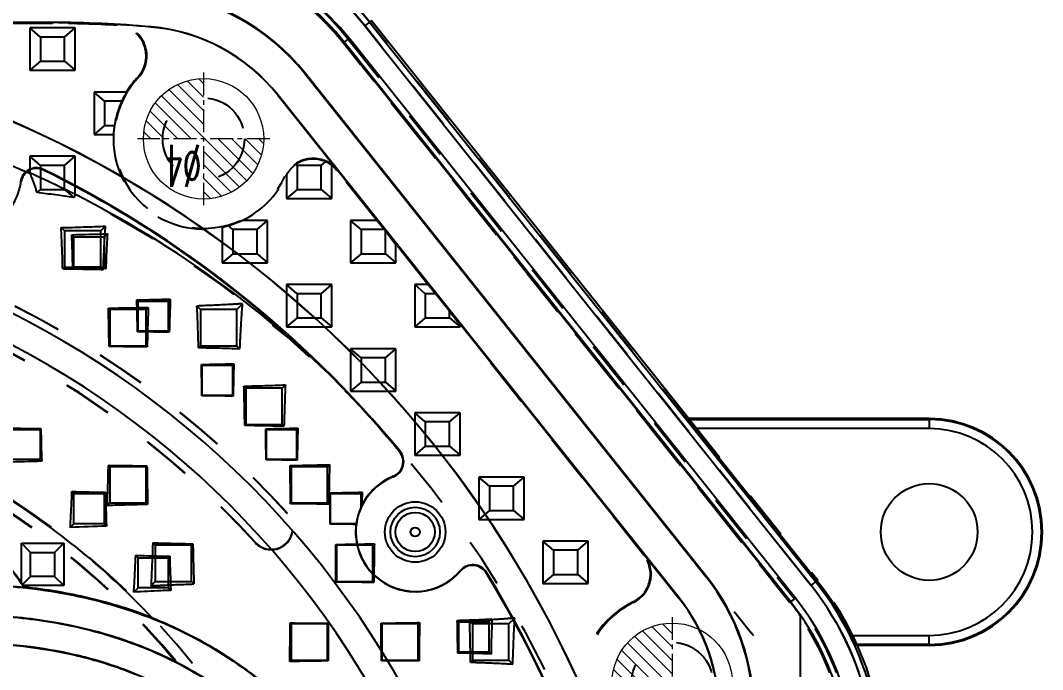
# Model space of a CAD drawing. Header units: millimetres. Extents: x -1495 to -116, y -3881 to 1305.
# Drawn here: x -716.26 to -682.29, y -331.28 to -309.71 of the extents above; entities that cross this region are included whole.
import ezdxf

# ---------------------------------------------------------------- set-up
doc = ezdxf.new("R2010")
doc.units = ezdxf.units.MM
doc.header["$LTSCALE"] = 16.335
doc.linetypes.add('CENTER', pattern=[0.6, 0.375, -0.075, 0.075, -0.075])
doc.linetypes.add('HIDDEN', pattern=[0.2, 0.1, -0.1])
doc.layers.get('0').update_dxf_attribs({"linetype": 'CONTINUOUS'})
doc.layers.add('DEFAULT_2', color=8, linetype='HIDDEN')
doc.layers.add('epin', color=13, linetype='CONTINUOUS', lineweight=9)
doc.styles.add('TXT05', font='txt.shx', dxfattribs={"width": 0.5, "bigfont": 'gbcbig.shx'})

# ---------------------------------------------------------------- blocks, each defined once
blk = doc.blocks.new('epin_ejp_4')
at = {"layer": 'epin'}
h = blk.add_hatch(dxfattribs=at)
h.set_pattern_fill('_ANSI31', color=123, scale=0.1, angle=90, style=0)
h.set_pattern_definition([(135, (760.4252, 313.6428), (-0.2245064, -0.2245064), [])])
h.paths.add_polyline_path([(0, 2, 0.414214), (-2, 0), (0, 0)])
h.paths.add_polyline_path([(2, 0), (0, 0), (0, -2, 0.414214)])
at = {"layer": 'epin', "color": 1, "linetype": 'CENTER', "ltscale": 0.124395}
for p, q in [((0, -2.2), (0, 2.2)), ((-2.2, 0), (2.2, 0))]:
    blk.add_line(p, q, dxfattribs=at)
at = {"layer": 'epin'}
blk.add_circle((0, 0), 2, dxfattribs=at)
at = {"layer": 'epin', "color": 6, "style": 'TXT05', "width": 0.5}
blk.add_text('%%c4', height=1.4, dxfattribs=at).set_placement((0.08, 0.2))
blk = doc.blocks.new('5')
at = {"layer": 'epin', "rotation": 180}
for p in [(-922.75, 2390.293), (-907.172, 2372.203)]:
    blk.add_blockref('epin_ejp_4', p, dxfattribs=at)

msp = doc.modelspace()

# ---------------------------------------------------------------- linework, layer by layer
at = {"color": 7, "linetype": 'Continuous'}
for p, q in [((-715.2, -309.777), (-754.082, -309.777)), ((-715.2, -309.782), (-740.868, -309.782)), ((-715.2, -309.782), (-715.2, -309.777)), ((-704.595, -309.709), (-704.819, -309.888)), ((-704.662, -309.762), (-689.823, -328.364)), ((-704.595, -309.709), (-694.041, -322.939)), ((-711.912, -309.928), (-711.912, -309.923)), ((-704.819, -309.888), (-689.98, -328.489)), ((-705.509, -310.438), (-690.67, -329.039)), ((-705.34, -310.303), (-705.497, -310.429)), ((-690.659, -329.03), (-705.497, -310.429)), ((-690.502, -328.905), (-705.34, -310.303)), ((-706.808, -311.475), (-693.477, -328.186)), ((-693.464, -328.175), (-706.795, -311.464)), ((-707.701, -312.186), (-707.705, -312.19)), ((-707.705, -312.19), (-694.373, -328.902)), ((-694.369, -328.898), (-707.701, -312.186)), ((-715.49, -314.662), (-715.499, -314.681)), ((-716.262, -315.07), (-716.244, -315.072)), ((-714.483, -316.902), (-714.556, -316.829)), ((-714.483, -316.902), (-713.478, -316.902)), ((-714.483, -317.907), (-714.483, -316.902)), ((-713.478, -316.902), (-713.373, -316.796)), ((-713.478, -316.902), (-713.478, -317.907)), ((-714.483, -317.907), (-714.519, -317.942)), ((-713.478, -317.907), (-714.483, -317.907)), ((-713.478, -317.907), (-713.425, -317.96)), ((-712.351, -319.034), (-712.393, -318.992)), ((-711.346, -319.034), (-711.281, -318.968)), ((-712.351, -319.034), (-711.346, -319.034)), ((-712.351, -320.039), (-712.351, -319.034)), ((-711.346, -319.034), (-711.346, -320.039)), ((-712.351, -320.039), (-712.369, -320.056)), ((-711.346, -320.039), (-712.351, -320.039)), ((-711.346, -320.039), (-711.314, -320.071)), ((-710.22, -321.166), (-710.246, -321.139)), ((-710.22, -321.166), (-709.215, -321.166)), ((-710.22, -322.171), (-710.22, -321.166)), ((-709.215, -321.166), (-709.167, -321.118)), ((-709.215, -321.166), (-709.215, -322.171)), ((-710.22, -322.171), (-710.229, -322.18)), ((-709.215, -322.171), (-710.22, -322.171)), ((-709.215, -322.171), (-709.192, -322.193)), ((-694.056, -322.971), (-694.041, -322.939)), ((-694.056, -322.971), (-686.055, -322.971)), ((-686.055, -322.939), (-694.041, -322.939)), ((-686.055, -322.939), (-686.055, -323.273)), ((-716.615, -323.297), (-715.61, -323.297)), ((-715.61, -323.297), (-715.584, -323.271)), ((-715.61, -323.297), (-715.61, -324.302)), ((-708.088, -323.297), (-708.108, -323.277)), ((-708.088, -324.302), (-708.088, -323.297)), ((-708.088, -323.297), (-707.083, -323.297)), ((-707.083, -323.297), (-707.041, -323.256)), ((-707.083, -323.297), (-707.083, -324.302)), ((-689.784, -328.332), (-693.819, -323.273)), ((-686.055, -323.273), (-693.819, -323.273)), ((-703.66, -324.04), (-703.645, -324.027)), ((-715.61, -324.302), (-716.615, -324.302)), ((-715.61, -324.302), (-715.555, -324.358)), ((-708.088, -324.302), (-708.094, -324.309)), ((-707.083, -324.302), (-708.088, -324.302)), ((-707.083, -324.302), (-707.062, -324.323)), ((-703.869, -324.857), (-703.863, -324.872)), ((-714.483, -325.429), (-714.549, -325.363)), ((-714.483, -325.429), (-713.478, -325.429)), ((-714.483, -326.434), (-714.483, -325.429)), ((-713.478, -325.429), (-713.438, -325.389)), ((-713.478, -325.429), (-713.478, -326.434)), ((-705.956, -325.429), (-705.977, -325.408)), ((-705.956, -326.434), (-705.956, -325.429)), ((-705.956, -325.429), (-704.951, -325.429)), ((-704.951, -325.429), (-704.905, -325.383)), ((-704.951, -325.429), (-704.951, -325.906)), ((-714.483, -326.434), (-714.606, -326.557)), ((-713.478, -326.434), (-714.483, -326.434)), ((-713.478, -326.434), (-713.403, -326.51)), ((-705.956, -326.434), (-705.964, -326.443)), ((-705.101, -326.434), (-705.956, -326.434)), ((-715.929, -327.385), (-716.23, -327.083)), ((-716.23, -327.083), (-714.823, -327.083)), ((-716.23, -328.39), (-716.23, -327.083)), ((-715.125, -327.385), (-714.823, -327.083)), ((-714.823, -327.083), (-714.823, -328.49)), ((-715.929, -327.385), (-715.125, -327.385)), ((-715.929, -328.189), (-715.929, -327.385)), ((-715.125, -327.385), (-715.125, -328.189)), ((-712.351, -327.561), (-712.431, -327.481)), ((-711.346, -327.561), (-711.299, -327.514)), ((-712.351, -328.566), (-712.351, -327.561)), ((-712.351, -327.561), (-711.346, -327.561)), ((-711.346, -327.561), (-711.346, -328.566)), ((-715.929, -328.189), (-716.189, -328.449)), ((-715.125, -328.189), (-715.929, -328.189)), ((-715.125, -328.189), (-714.823, -328.49)), ((-701.638, -327.987), (-701.626, -327.997)), ((-700.768, -328.054), (-700.785, -328.065)), ((-714.823, -328.49), (-716.16, -328.49)), ((-716.125, -328.541), (-716.135, -328.558)), ((-689.98, -328.489), (-689.784, -328.332)), ((-712.351, -328.566), (-712.492, -328.707)), ((-711.346, -328.566), (-712.351, -328.566)), ((-711.346, -328.566), (-711.266, -328.647)), ((-694.373, -328.901), (-694.369, -328.898)), ((-690.659, -329.03), (-690.502, -328.905)), ((-690.34, -329.505), (-690.34, -336.758)), ((-690.329, -336.758), (-690.329, -329.478)), ((-701.692, -329.693), (-701.741, -329.644)), ((-701.692, -330.698), (-701.692, -329.693)), ((-701.692, -329.693), (-700.687, -329.693)), ((-700.687, -329.693), (-700.59, -329.596)), ((-700.687, -329.693), (-700.687, -330.698)), ((-688.633, -330.143), (-686.055, -330.143)), ((-686.055, -330.477), (-686.055, -330.143)), ((-686.055, -330.444), (-688.487, -330.444)), ((-686.055, -330.477), (-688.438, -330.477)), ((-701.692, -330.698), (-701.724, -330.73)), ((-700.687, -330.698), (-701.692, -330.698)), ((-700.687, -330.698), (-700.62, -330.765))]:
    msp.add_line(p, q, dxfattribs=at)
for centre, radius in [((-686.055, -326.708), 1.608), ((-703.14, -326.708), 1.005), ((-703.14, -326.708), 0.821), ((-703.14, -326.708), 0.653), ((-703.14, -326.708), 0.151)]:
    msp.add_circle(centre, radius, dxfattribs=at)
for centre, radius, start, end in [((-712.451, -315.976), 9.964, 38.5802, 84.9053), ((-712.451, -315.976), 9.763, 38.5802, 84.9053), ((-712.451, -315.976), 8.881, 38.5802, 84.9053), ((-712.451, -315.976), 8.895, 38.5802, 84.9053), ((-712.451, -315.976), 9.096, 38.5802, 84.9053), ((-712.451, -315.976), 7.218, 38.5802, 84.9053), ((-712.451, -315.976), 7.236, 38.5802, 84.9053), ((-715.2, -346.808), 37.031, 84.9053, 90), ((-715.2, -346.808), 37.026, 84.9053, 90), ((-731.28, -346.808), 36.825, 20.0396, 90), ((-731.28, -346.808), 36.82, 20.0396, 90), ((-712.451, -315.976), 6.077, 38.5802, 84.9053), ((-712.451, -315.976), 6.072, 38.5802, 84.9053), ((-715.728, -315.146), 0.539, 63.8399, 171.8796), ((-715.728, -315.146), 0.518, 63.8399, 171.5206), ((-730.275, -346.808), 35.091, 46.2335, 66.0697), ((-731.28, -346.808), 35.794, 45.0717, 63.8399), ((-731.28, -346.808), 35.815, 39.4997, 63.8399), ((-730.275, -346.808), 30.618, 2.7035, 90), ((-717.448, -190.604), 126.258, 271.31243, 271.84944), ((-793.014, -320.008), 78.522, 1.50796, 2.32059), ((-730.275, -346.808), 29.678, 2.7435, 90), ((-717.796, -548.57), 230.652, 88.91417, 89.18596), ((-715.246, -164.754), 154.265, 271.05978, 271.47293), ((-821.939, -321.985), 109.587, 1.00865, 1.56489), ((-632.046, -321.937), 79.29, 177.85375, 178.65119), ((-714.978, -543.215), 223.174, 89.05937, 89.33013), ((-712.748, -168.313), 152.847, 270.93807, 271.34251), ((-848.063, -323.918), 137.845, 0.72254, 1.15495), ((-603.912, -324.125), 105.298, 178.36329, 178.94837), ((-731.285, -346.82), 35.806, 39.5099, 45.0799), ((-712.247, -519.973), 197.803, 89.11512, 89.41536), ((-686.055, -326.708), 3.769, 270, 90), ((-686.055, -326.708), 3.736, 270, 90), ((-710.578, 45.959), 369.264, 269.05665, 269.22318), ((-611.852, -321.012), 103.757, 181.24773, 181.84788), ((-710.315, -186.468), 136.827, 270.92404, 271.37102), ((-874.509, -326.029), 166.423, 0.59215, 0.94747), ((-579.532, -326.373), 127.547, 178.59971, 179.07911), ((-686.055, -326.708), 3.435, 270, 90), ((-725.035, -334.661), 10.791, 34.4406, 90), ((-704.063, -324.372), 0.522, 291.8124, 39.5496), ((-704.061, -324.37), 0.539, 291.4902, 39.4997), ((-711.399, -508.963), 184.652, 91.28971, 91.64514), ((-709.798, -492.393), 168.092, 89.0674, 89.41911), ((-703.14, -326.708), 1.973, 111.4902, 319.5851), ((-703.13, -326.708), 1.993, 111.7779, 153.5802), ((-709.409, -123.322), 202.106, 268.54248, 268.85777), ((-607.241, -322.684), 106.231, 181.45862, 182.06359), ((-708.051, -210.839), 114.587, 271.03678, 271.57327), ((-902.363, -328.433), 196.409, 0.58051, 0.88246), ((-571.355, -328.535), 133.586, 178.64813, 178.83584), ((-730.275, -346.808), 25.209, 43.1975, 57.1479), ((-702.931, -326.719), 2.177, 155.6218, 158.0601), ((-703.14, -326.708), 1.98, 156.1147, 172.0625), ((-707.672, -467.775), 141.343, 88.95999, 89.30782), ((-703.133, -326.705), 1.989, 172.7868, 180.0669), ((-725.035, -334.661), 10.81, 35.4615, 47.3266), ((-710.618, -413.157), 86.692, 91.84109, 92.63652), ((-708.126, -197.773), 129.78, 268.0989, 268.59887), ((-583.165, -324.309), 128.174, 181.43309, 181.93965), ((-701.227, -328.337), 0.539, 31.5757, 139.5851), ((-701.23, -328.338), 0.522, 31.5441, 139.2689), ((-731.272, -346.808), 35.788, 22.6094, 31.5822), ((-731.28, -346.808), 35.815, 22.6047, 31.5757), ((-699.12, -332.688), 7.218, 360, 38.5802), ((-699.12, -332.688), 7.236, 0, 38.5802), ((-718.194, -348.139), 19.689, 83.9994, 90.063), ((-725.035, -334.661), 10.81, 34.4854, 34.8116), ((-697.613, -334.577), 9.763, 9.6739, 38.5802), ((-697.613, -334.577), 9.964, 9.6739, 38.5802), ((-697.613, -334.577), 10.015, 26.2824, 38.5802), ((-699.12, -332.688), 6.072, 0, 38.5714), ((-699.12, -332.688), 6.077, 0.0088, 38.5802), ((-697.613, -334.577), 8.881, 35.0218, 38.5802), ((-697.613, -334.577), 8.891, 10.326, 38.5802), ((-697.613, -334.577), 9.096, 10.326, 38.5802), ((-937.571, -333.989), 235.87, 0.79166, 1.05556), ((-577.792, -333.427), 122.857, 178.21293, 178.75821), ((-701.439, -350.528), 23.898, 57.0409, 57.1836), ((-697.613, -334.577), 10.05, 0, 24.082), ((-703.651, -409.834), 79.127, 87.80517, 88.60448)]:
    msp.add_arc(centre, radius, start, end, dxfattribs=at)
for centre, major_axis, ratio, start_param, end_param in [((-693.816, -323.273), (0.241, -0.301), 0.006822, -3.138308, -1.576239), ((-725.227, -334.661), (-10.967, 0), 0.999848, -2.539299, -2.532727), ((-725.035, -334.852), (0, -10.921), 0.999848, -4.090552, -4.085923)]:
    msp.add_ellipse(centre, major_axis=major_axis, ratio=ratio, start_param=start_param, end_param=end_param, dxfattribs=at)
for points, knots in [([(-719.919, -315.804), (-719.805, -315.995), (-719.507, -316.345), (-718.909, -316.69), (-718.229, -316.812), (-717.567, -316.702), (-717.009, -316.405), (-716.603, -315.993), (-716.351, -315.538), (-716.266, -315.223), (-716.244, -315.072)], [0, 0, 0, 0, 0.137098, 0.277314, 0.417378, 0.554103, 0.683165, 0.800813, 0.906071, 1, 1, 1, 1]), ([(-713.373, -316.796), (-713.378, -316.886), (-713.399, -317.274), (-713.415, -317.662), (-713.425, -317.96)], [0, 0, 0, 0, 0.231677, 1, 1, 1, 1]), ([(-714.606, -326.557), (-714.6, -326.465), (-714.578, -326.067), (-714.561, -325.669), (-714.549, -325.363)], [0, 0, 0, 0, 0.231003, 1, 1, 1, 1]), ([(-705.106, -326.456), (-705.106, -326.454), (-705.103, -326.45), (-705.105, -326.442), (-705.102, -326.437), (-705.101, -326.434)], [0, 0, 0, 0, 0.257268, 0.620182, 1, 1, 1, 1]), ([(-705.122, -326.708), (-705.122, -326.923), (-705.05, -327.359), (-704.736, -327.941), (-704.251, -328.391), (-703.658, -328.656), (-703.037, -328.719), (-702.464, -328.601), (-701.986, -328.352), (-701.732, -328.12), (-701.626, -327.997)], [0, 0, 0, 0, 0.134064, 0.269782, 0.405357, 0.53899, 0.66771, 0.788135, 0.898688, 1, 1, 1, 1]), ([(-712.492, -328.707), (-712.486, -328.613), (-712.462, -328.205), (-712.444, -327.796), (-712.431, -327.481)], [0, 0, 0, 0, 0.229614, 1, 1, 1, 1]), ([(-718.215, -328.453), (-717.222, -328.453), (-715.232, -328.594), (-712.324, -329.308), (-709.611, -330.59), (-707.249, -332.445), (-705.388, -334.805), (-704.134, -337.534), (-703.473, -340.455), (-703.357, -342.445), (-703.358, -343.438)], [0, 0, 0, 0, 0.12505, 0.250065, 0.375049, 0.500005, 0.624948, 0.749925, 0.874946, 1, 1, 1, 1]), ([(-711.898, -329.552), (-712.574, -329.287), (-713.967, -328.857), (-715.403, -328.618), (-716.125, -328.541)], [0, 0, 0, 0, 0.49996, 1, 1, 1, 1]), ([(-711.266, -328.647), (-711.376, -328.651), (-711.784, -328.668), (-712.193, -328.688), (-712.492, -328.707)], [0, 0, 0, 0, 0.268125, 1, 1, 1, 1]), ([(-704.723, -339.602), (-704.877, -338.851), (-705.297, -337.368), (-706.317, -335.29), (-707.729, -333.456), (-709.471, -331.932), (-711.471, -330.77), (-713.644, -329.983), (-715.912, -329.545), (-717.448, -329.458), (-718.215, -329.458)], [0, 0, 0, 0, 0.125016, 0.249985, 0.37494, 0.499902, 0.62488, 0.749888, 0.874929, 1, 1, 1, 1]), ([(-718.215, -329.463), (-717.448, -329.463), (-715.913, -329.55), (-713.646, -329.988), (-711.474, -330.775), (-709.474, -331.936), (-707.733, -333.459), (-706.321, -335.293), (-705.302, -337.37), (-704.882, -338.852), (-704.728, -339.603)], [0, 0, 0, 0, 0.125071, 0.250112, 0.37512, 0.500099, 0.62506, 0.750015, 0.874984, 1, 1, 1, 1]), ([(-711.898, -329.552), (-711.286, -329.794), (-710.044, -330.385), (-708.295, -331.567), (-706.71, -333.083), (-705.395, -334.876), (-704.411, -336.879), (-703.76, -339.014), (-703.411, -341.215), (-703.346, -342.697), (-703.347, -343.437)], [0, 0, 0, 0, 0.113369, 0.236063, 0.362146, 0.48943, 0.617097, 0.74483, 0.872484, 1, 1, 1, 1]), ([(-701.741, -329.644), (-701.639, -329.641), (-701.255, -329.627), (-700.871, -329.611), (-700.59, -329.596)], [0, 0, 0, 0, 0.265226, 1, 1, 1, 1]), ([(-688.633, -330.143), (-688.615, -330.179), (-688.589, -330.233), (-688.556, -330.302), (-688.534, -330.347), (-688.516, -330.385), (-688.503, -330.412), (-688.496, -330.428), (-688.492, -330.436), (-688.489, -330.441), (-688.488, -330.444), (-688.487, -330.444)], [0, 0, 0, 0, 0.364268, 0.533274, 0.685225, 0.813975, 0.913137, 0.949599, 0.976481, 0.9934, 1, 1, 1, 1]), ([(-706.346, -337.419), (-706.58, -336.855), (-707.14, -335.761), (-708.251, -334.292), (-709.591, -333.027), (-711.122, -332.004), (-712.797, -331.239), (-715.15, -330.555), (-716.994, -330.384), (-718.215, -330.384)], [0, 0, 0, 0, 0.125021, 0.250035, 0.375055, 0.500081, 0.625122, 0.750186, 1, 1, 1, 1]), ([(-718.215, -330.39), (-716.998, -330.39), (-715.159, -330.559), (-712.813, -331.239), (-711.142, -332), (-709.613, -333.017), (-708.275, -334.274), (-707.163, -335.736), (-706.601, -336.824), (-706.365, -337.386)], [0, 0, 0, 0, 0.249815, 0.374879, 0.499921, 0.624946, 0.749966, 0.87498, 1, 1, 1, 1])]:
    msp.add_open_spline(points, degree=3, knots=knots, dxfattribs=at)
at = {"layer": 'DEFAULT_2', "color": 8, "linetype": 'HIDDEN'}
for p, q in [((-715.2, -309.808), (-750.831, -309.808)), ((-715.2, -309.784), (-715.2, -309.808)), ((-713.044, -309.847), (-713.045, -309.871)), ((-689.817, -328.358), (-704.655, -309.757)), ((-715.596, -310.261), (-715.948, -309.959)), ((-714.44, -309.959), (-715.948, -309.959)), ((-715.948, -309.959), (-715.948, -311.366)), ((-714.792, -310.261), (-714.44, -309.959)), ((-714.44, -311.366), (-714.44, -309.959)), ((-689.974, -328.484), (-704.813, -309.882)), ((-714.792, -310.261), (-715.596, -310.261)), ((-715.596, -310.261), (-715.596, -311.065)), ((-714.792, -311.065), (-714.792, -310.261)), ((-705.53, -310.455), (-705.497, -310.429)), ((-690.691, -329.056), (-705.53, -310.455)), ((-705.526, -310.451), (-690.687, -329.053)), ((-705.368, -310.326), (-690.53, -328.927)), ((-715.596, -311.065), (-715.948, -311.366)), ((-715.596, -311.065), (-714.792, -311.065)), ((-714.792, -311.065), (-714.44, -311.366)), ((-715.948, -311.366), (-714.44, -311.366)), ((-706.795, -311.464), (-706.808, -311.475)), ((-706.802, -311.47), (-691.964, -330.071)), ((-712.343, -311.605), (-712.361, -311.589)), ((-713.464, -312.393), (-713.816, -312.091)), ((-712.742, -312.091), (-713.816, -312.091)), ((-713.816, -312.091), (-713.816, -313.498)), ((-712.896, -312.393), (-713.464, -312.393)), ((-713.464, -312.393), (-713.464, -313.197)), ((-713.464, -313.197), (-713.816, -313.498)), ((-713.464, -313.197), (-713.136, -313.197)), ((-713.816, -313.498), (-713.171, -313.498)), ((-715.596, -314.525), (-715.948, -314.223)), ((-714.44, -314.223), (-715.948, -314.223)), ((-715.948, -314.223), (-715.948, -314.8)), ((-714.792, -314.525), (-714.44, -314.223)), ((-714.44, -315.518), (-714.44, -314.223)), ((-714.792, -314.525), (-715.596, -314.525)), ((-715.596, -314.525), (-715.596, -315.329)), ((-714.792, -315.329), (-714.792, -314.525)), ((-707.068, -314.525), (-707.107, -314.491)), ((-706.264, -314.525), (-707.068, -314.525)), ((-707.068, -314.525), (-707.068, -315.329)), ((-706.264, -314.525), (-706.121, -314.402)), ((-706.264, -315.329), (-706.264, -314.525)), ((-705.912, -315.63), (-705.912, -314.528)), ((-707.456, -314.909), (-707.478, -314.899)), ((-707.42, -314.838), (-707.42, -315.63)), ((-705.733, -314.703), (-705.714, -314.688)), ((-704.415, -316.355), (-705.733, -314.703)), ((-715.596, -315.329), (-715.715, -315.431)), ((-715.596, -315.329), (-714.792, -315.329)), ((-714.792, -315.329), (-714.487, -315.59)), ((-707.068, -315.329), (-707.42, -315.63)), ((-707.42, -315.63), (-705.912, -315.63)), ((-707.068, -315.329), (-706.264, -315.329)), ((-706.264, -315.329), (-705.912, -315.63)), ((-714.798, -316.704), (-714.908, -316.594)), ((-713.592, -316.704), (-713.432, -316.544)), ((-709.552, -316.576), (-709.552, -317.762)), ((-709.2, -316.656), (-709.354, -316.524)), ((-708.044, -316.355), (-708.895, -316.355)), ((-708.396, -316.656), (-708.044, -316.355)), ((-708.044, -317.762), (-708.044, -316.355)), ((-704.936, -316.656), (-705.288, -316.355)), ((-704.415, -316.355), (-705.288, -316.355)), ((-705.288, -316.355), (-705.288, -317.762)), ((-704.168, -316.656), (-704.415, -316.355)), ((-713.592, -316.704), (-714.798, -316.704)), ((-714.798, -316.704), (-714.798, -317.91)), ((-713.592, -317.91), (-713.592, -316.704)), ((-708.396, -316.656), (-709.2, -316.656)), ((-709.2, -316.656), (-709.2, -317.46)), ((-708.396, -317.46), (-708.396, -316.656)), ((-704.168, -316.656), (-704.936, -316.656)), ((-704.936, -316.656), (-704.936, -317.46)), ((-704.132, -316.701), (-704.168, -316.656)), ((-704.132, -316.701), (-703.78, -317.151)), ((-704.132, -317.46), (-704.132, -316.701)), ((-702.715, -318.487), (-703.78, -317.151)), ((-703.78, -317.762), (-703.78, -317.151)), ((-709.2, -317.46), (-709.552, -317.762)), ((-709.2, -317.46), (-708.396, -317.46)), ((-708.396, -317.46), (-708.044, -317.762)), ((-704.936, -317.46), (-705.288, -317.762)), ((-704.936, -317.46), (-704.132, -317.46)), ((-704.132, -317.46), (-703.78, -317.762)), ((-714.798, -317.91), (-714.856, -317.968)), ((-714.798, -317.91), (-714.483, -317.907)), ((-713.592, -317.91), (-713.51, -317.992)), ((-709.552, -317.762), (-708.044, -317.762)), ((-705.288, -317.762), (-703.78, -317.762)), ((-707.068, -318.788), (-707.42, -318.487)), ((-705.912, -318.487), (-707.42, -318.487)), ((-707.42, -318.487), (-707.42, -319.894)), ((-706.264, -318.788), (-705.912, -318.487)), ((-705.912, -319.894), (-705.912, -318.487)), ((-702.804, -318.788), (-703.156, -318.487)), ((-703.156, -318.487), (-703.156, -319.894)), ((-702.715, -318.487), (-703.156, -318.487)), ((-702.467, -318.788), (-702.715, -318.487)), ((-707.068, -318.788), (-707.068, -319.592)), ((-706.264, -318.788), (-707.068, -318.788)), ((-706.264, -319.592), (-706.264, -318.788)), ((-702.804, -318.788), (-702.804, -319.592)), ((-702.467, -318.788), (-702.804, -318.788)), ((-702, -319.374), (-702.467, -318.788)), ((-713.291, -319.315), (-713.337, -319.269)), ((-712.085, -319.315), (-713.291, -319.315)), ((-713.291, -319.315), (-713.291, -320.521)), ((-712.085, -319.315), (-712.014, -319.245)), ((-712.085, -320.521), (-712.085, -319.315)), ((-710.276, -319.315), (-710.393, -319.198)), ((-709.07, -319.315), (-710.276, -319.315)), ((-710.276, -319.315), (-710.276, -320.521)), ((-709.07, -319.315), (-708.877, -319.122)), ((-709.07, -320.521), (-709.07, -319.315)), ((-707.068, -319.592), (-707.42, -319.894)), ((-707.068, -319.592), (-706.264, -319.592)), ((-706.264, -319.592), (-705.912, -319.894)), ((-702.804, -319.592), (-703.156, -319.894)), ((-702.804, -319.592), (-702, -319.592)), ((-702, -319.374), (-701.648, -319.823)), ((-702, -319.592), (-702, -319.374)), ((-702, -319.592), (-701.648, -319.894)), ((-707.42, -319.894), (-705.912, -319.894)), ((-703.156, -319.894), (-701.648, -319.894)), ((-695.545, -327.475), (-701.648, -319.823)), ((-701.648, -319.894), (-701.648, -319.823)), ((-713.291, -320.521), (-713.316, -320.546)), ((-713.291, -320.521), (-712.085, -320.521)), ((-712.085, -320.521), (-712.047, -320.559)), ((-710.276, -320.521), (-710.341, -320.587)), ((-710.276, -320.521), (-709.07, -320.521)), ((-709.07, -320.521), (-708.967, -320.624)), ((-704.936, -320.92), (-705.288, -320.619)), ((-705.288, -320.619), (-705.288, -322.026)), ((-703.78, -320.619), (-705.288, -320.619)), ((-704.132, -320.92), (-703.78, -320.619)), ((-703.78, -322.026), (-703.78, -320.619)), ((-704.936, -320.92), (-704.936, -321.724)), ((-704.132, -320.92), (-704.936, -320.92)), ((-704.132, -321.724), (-704.132, -320.92)), ((-704.936, -321.724), (-705.288, -322.026)), ((-704.936, -321.724), (-704.132, -321.724)), ((-704.132, -321.724), (-703.78, -322.026)), ((-708.768, -321.926), (-708.832, -321.862)), ((-708.768, -321.926), (-708.768, -323.132)), ((-707.562, -321.926), (-708.768, -321.926)), ((-707.562, -321.926), (-707.455, -321.82)), ((-707.562, -323.132), (-707.562, -321.926)), ((-705.288, -322.026), (-703.78, -322.026)), ((-702.804, -323.052), (-703.156, -322.751)), ((-703.156, -322.751), (-703.156, -324.158)), ((-701.648, -322.751), (-703.156, -322.751)), ((-702, -323.052), (-701.648, -322.751)), ((-701.648, -324.158), (-701.648, -322.751)), ((-702.804, -323.052), (-702.804, -323.856)), ((-702, -323.052), (-702.804, -323.052)), ((-702, -323.856), (-702, -323.052)), ((-694.041, -322.939), (-689.756, -328.31)), ((-694.041, -322.939), (-694.041, -322.939)), ((-708.768, -323.132), (-708.805, -323.169)), ((-708.768, -323.132), (-707.562, -323.132)), ((-707.562, -323.132), (-707.501, -323.193)), ((-702.804, -323.856), (-703.156, -324.158)), ((-702.804, -323.856), (-702, -323.856)), ((-702, -323.856), (-701.648, -324.158)), ((-703.156, -324.158), (-701.648, -324.158)), ((-713.291, -324.537), (-713.336, -324.492)), ((-712.085, -324.537), (-713.291, -324.537)), ((-713.291, -324.537), (-713.291, -325.743)), ((-712.085, -324.537), (-712.056, -324.509)), ((-712.085, -325.743), (-712.085, -324.537)), ((-707.261, -324.537), (-707.3, -324.499)), ((-707.261, -324.537), (-707.261, -325.743)), ((-706.055, -324.537), (-707.261, -324.537)), ((-706.055, -324.537), (-705.987, -324.469)), ((-706.055, -325.743), (-706.055, -324.537)), ((-700.672, -325.184), (-701.024, -324.883)), ((-701.024, -324.883), (-701.024, -326.29)), ((-699.517, -324.883), (-701.024, -324.883)), ((-699.868, -325.184), (-699.517, -324.883)), ((-699.517, -326.29), (-699.517, -324.883)), ((-700.672, -325.184), (-700.672, -325.988)), ((-699.868, -325.184), (-700.672, -325.184)), ((-699.868, -325.988), (-699.868, -325.184)), ((-713.291, -325.743), (-713.373, -325.826)), ((-713.291, -325.743), (-712.085, -325.743)), ((-712.085, -325.743), (-712.034, -325.794)), ((-707.261, -325.743), (-707.285, -325.767)), ((-707.261, -325.743), (-706.055, -325.743)), ((-706.055, -325.743), (-706.014, -325.784)), ((-707.397, -326.091), (-707.39, -326.085)), ((-700.672, -325.988), (-701.024, -326.29)), ((-700.672, -325.988), (-699.868, -325.988)), ((-699.868, -325.988), (-699.517, -326.29)), ((-701.024, -326.29), (-699.517, -326.29)), ((-711.783, -327.148), (-711.864, -327.068)), ((-711.783, -327.148), (-711.783, -328.354)), ((-710.577, -327.148), (-711.783, -327.148)), ((-710.577, -327.148), (-710.529, -327.1)), ((-710.577, -328.354), (-710.577, -327.148)), ((-708.456, -327.05), (-708.463, -327.056)), ((-705.753, -327.148), (-705.781, -327.121)), ((-705.753, -327.148), (-705.753, -328.354)), ((-704.547, -327.148), (-705.753, -327.148)), ((-704.547, -327.148), (-704.497, -327.099)), ((-704.547, -328.354), (-704.547, -327.148)), ((-698.54, -327.316), (-698.892, -327.015)), ((-698.892, -327.015), (-698.892, -328.422)), ((-697.385, -327.015), (-698.892, -327.015)), ((-697.736, -327.316), (-697.385, -327.015)), ((-697.385, -328.422), (-697.385, -327.015)), ((-698.54, -327.316), (-698.54, -328.12)), ((-697.736, -327.316), (-698.54, -327.316)), ((-697.736, -328.12), (-697.736, -327.316)), ((-695.526, -327.46), (-695.545, -327.475)), ((-698.54, -328.12), (-698.892, -328.422)), ((-698.54, -328.12), (-697.736, -328.12)), ((-697.736, -328.12), (-697.385, -328.422)), ((-693.477, -328.186), (-693.464, -328.175)), ((-711.783, -328.354), (-711.924, -328.495)), ((-711.783, -328.354), (-710.577, -328.354)), ((-710.577, -328.354), (-710.497, -328.435)), ((-705.753, -328.354), (-705.773, -328.374)), ((-705.753, -328.354), (-704.547, -328.354)), ((-704.547, -328.354), (-704.516, -328.386)), ((-698.892, -328.422), (-697.385, -328.422)), ((-689.756, -328.31), (-689.784, -328.332)), ((-695.889, -329.052), (-695.9, -329.031)), ((-690.659, -329.03), (-690.691, -329.056)), ((-690.329, -329.478), (-690.34, -329.481)), ((-690.34, -329.481), (-690.34, -329.505)), ((-707.261, -329.76), (-707.292, -329.728)), ((-707.261, -329.76), (-707.261, -330.966)), ((-706.055, -329.76), (-707.261, -329.76)), ((-706.055, -329.76), (-706.035, -329.74)), ((-706.055, -330.966), (-706.055, -329.76)), ((-704.246, -329.76), (-704.269, -329.736)), ((-704.246, -329.76), (-704.246, -330.966)), ((-703.04, -329.76), (-704.246, -329.76)), ((-703.04, -329.76), (-702.997, -329.717)), ((-703.04, -330.966), (-703.04, -329.76)), ((-701.231, -329.76), (-701.327, -329.663)), ((-701.231, -329.76), (-701.231, -330.966)), ((-700.025, -329.76), (-701.231, -329.76)), ((-700.025, -329.76), (-699.832, -329.567)), ((-700.025, -330.966), (-700.025, -329.76)), ((-691.964, -330.071), (-691.966, -330.073)), ((-707.261, -330.966), (-707.31, -331.015)), ((-707.261, -330.966), (-706.055, -330.966)), ((-706.055, -330.966), (-706.028, -330.992)), ((-704.246, -330.966), (-704.264, -330.984)), ((-704.246, -330.966), (-703.04, -330.966)), ((-703.04, -330.966), (-703.011, -330.994)), ((-701.231, -330.966), (-701.298, -331.033)), ((-701.231, -330.966), (-700.025, -330.966)), ((-700.025, -330.966), (-699.896, -331.094))]:
    msp.add_line(p, q, dxfattribs=at)
for centre in [(-710.175, -313.643), (-694.598, -331.733)]:
    msp.add_circle(centre, 1.357, dxfattribs=at)
for centre, radius, start, end in [((-712.451, -315.976), 9.973, 38.5802, 84.9053), ((-712.451, -315.976), 9.772, 38.5802, 84.9053), ((-712.451, -315.976), 9.06, 38.5802, 84.9053), ((-712.451, -315.976), 8.859, 38.5802, 84.9053), ((-712.451, -315.976), 8.854, 38.5802, 84.9053), ((-715.2, -346.808), 37, 86.661, 90), ((-713.105, -310.89), 1.045, 316.7796, 86.661), ((-713.105, -310.89), 1.021, 316.7796, 86.661), ((-710.175, -313.643), 2.975, 136.7796, 335.0298), ((-710.175, -313.643), 2.999, 136.7796, 148.8425), ((-710.175, -313.643), 2.994, 155.3171, 171.4284), ((-730.275, -346.808), 35.069, 65.8854, 74.3851), ((-710.175, -313.643), 2.999, 177.2341, 281.9981), ((-706.531, -315.34), 1.045, 38.5802, 155.0298), ((-706.531, -315.34), 1.021, 38.5802, 52.7002), ((-710.175, -313.643), 2.999, 295.2694, 335.0298), ((-706.531, -315.34), 1.021, 150.5373, 155.0298), ((-720.256, -355.307), 40.134, 81.7348, 83.5028), ((-712.525, -316.821), 2.317, 145.7742, 147.8944), ((-730.275, -346.808), 35.069, 26.2846, 63.1569), ((-730.275, -346.808), 30.874, 42.1616, 90), ((-730.275, -346.808), 30.864, 42.1616, 90), ((-717.206, -227.598), 89.026, 271.47917, 272.42984), ((-778.806, -319.716), 63.974, 1.56574, 2.79684), ((-730.275, -346.808), 29.436, 42.1616, 90), ((-730.275, -346.808), 29.426, 42.1616, 90), ((-718.138, -537.186), 219.242, 88.79055, 89.14224), ((-715.746, -150.376), 168.91, 270.81705, 271.2659), ((-819.525, -321.678), 106.216, 0.61041, 1.29972), ((-620.825, -322.207), 91.237, 178.13914, 178.96449), ((-782.616, -322.575), 72.302, 1.57574, 2.67732), ((-714.994, -562.214), 241.674, 89.30152, 89.60226), ((-713.193, -453.619), 133.062, 88.18009, 88.77198), ((-730.275, -346.808), 25.231, 31.143, 90), ((-730.275, -346.808), 24.858, 31.9902, 90), ((-730.275, -346.808), 24.834, 31.9788, 90), ((-710.928, -231.702), 90.184, 271.3317, 272.20695), ((-826.718, -324.99), 117.927, 0.88462, 1.51979), ((-622.279, -325.337), 85.249, 177.63549, 178.5594), ((-710.901, -470.479), 147.324, 88.6776, 89.18479), ((-809.795, -322.443), 96.48, 357.99018, 358.7827), ((-709.764, -96.873), 227.647, 269.10091, 269.42307), ((-575.701, -322.841), 136.365, 180.70088, 181.24096), ((-709.05, -216.426), 108.087, 270.92786, 271.62399), ((-870.844, -327.047), 163.565, 0.44815, 0.89263), ((-574.761, -327.863), 131.269, 178.51864, 179.0926), ((-709.259, -468.737), 142.97, 91.11242, 91.6493), ((-708.5, -466.758), 140.996, 88.98982, 89.50621), ((-707.927, -326.57), 0.724, 222.1828, 42.1403), ((-707.926, -326.57), 0.714, 222.1616, 42.1616), ((-707.644, -179.398), 147.73, 268.36337, 268.88128), ((-565.291, -324.284), 145.265, 181.11079, 181.63745), ((-707.043, -217.576), 109.552, 270.66009, 271.33134), ((-921.277, -329.12), 215.505, 0.19843, 0.53156), ((-522.432, -330.325), 182.094, 178.98489, 179.38999), ((-696.343, -328.111), 1.021, 295.7286, 38.5802), ((-696.343, -328.111), 1.045, 295.7286, 38.5802), ((-706.37, -456.503), 128.131, 89.17072, 89.73285), ((-697.613, -334.577), 9.772, 0, 38.5802), ((-697.613, -334.577), 9.973, 9.6739, 38.5802), ((-697.613, -334.577), 10.05, 24.082, 38.5802), ((-694.598, -331.733), 2.975, 115.7286, 194.4775), ((-694.598, -331.733), 2.999, 115.7286, 171.2859), ((-697.613, -334.577), 8.854, 360, 38.5802), ((-697.613, -334.577), 9.06, 360, 38.5802), ((-936.773, -327.21), 229.495, 359.05016, 359.37142), ((-705.409, -198.483), 131.259, 269.17798, 269.72666), ((-414.378, -328.749), 291.659, 180.19474, 180.44066), ((-705.218, -226.184), 103.557, 270.52483, 271.22875), ((-991.545, -331.473), 287.281, 0.09754, 0.34641), ((-459.78, -332.992), 243.239, 179.2284, 179.52939), ((-884.78, -334.176), 183.509, 0.98138, 1.40928), ((-697.613, -334.577), 7.223, 11.7595, 38.5802), ((-704.786, -436.848), 105.864, 90.67224, 91.36597), ((-704.593, -445.564), 114.581, 89.20887, 89.83567)]:
    msp.add_arc(centre, radius, start, end, dxfattribs=at)
for centre, major_axis, ratio, start_param, end_param in [((-710.175, -313.591), (0, -2.973), 0.999848, -2.099593, -1.985676), ((-710.175, -313.695), (0, -3.003), 0.999848, -1.737636, -1.636496), ((-706.531, -315.358), (0, -1.041), 0.999848, -3.546886, -2.555052), ((-706.515, -315.34), (-1.034, 0), 0.999888, -0.962197, -0.50691), ((-706.546, -315.34), (-1.03, 0), 0.999888, -2.233648, -1.996694), ((-710.22, -313.643), (-3.009, 0), 0.999888, 1.794814, 1.86273), ((-710.175, -313.59), (0, -3.047), 0.999848, 0.272832, 0.433642)]:
    msp.add_ellipse(centre, major_axis=major_axis, ratio=ratio, start_param=start_param, end_param=end_param, dxfattribs=at)
for points, knots in [([(-715.948, -314.8), (-715.927, -314.849), (-715.842, -315.057), (-715.768, -315.268), (-715.715, -315.431)], [0, 0, 0, 0, 0.239347, 1, 1, 1, 1]), ([(-713.51, -317.992), (-713.505, -317.86), (-713.485, -317.377), (-713.458, -316.894), (-713.432, -316.544)], [0, 0, 0, 0, 0.272787, 1, 1, 1, 1]), ([(-708.877, -319.122), (-708.992, -319.13), (-709.497, -319.162), (-710.003, -319.183), (-710.393, -319.198)], [0, 0, 0, 0, 0.22846, 1, 1, 1, 1]), ([(-708.967, -320.624), (-708.956, -320.354), (-708.931, -319.853), (-708.897, -319.353), (-708.877, -319.122)], [0, 0, 0, 0, 0.53867, 1, 1, 1, 1]), ([(-711.864, -327.068), (-711.868, -327.193), (-711.884, -327.668), (-711.905, -328.144), (-711.924, -328.495)], [0, 0, 0, 0, 0.262132, 1, 1, 1, 1]), ([(-711.924, -328.495), (-711.811, -328.489), (-711.336, -328.465), (-710.86, -328.447), (-710.497, -328.435)], [0, 0, 0, 0, 0.236663, 1, 1, 1, 1]), ([(-699.832, -329.567), (-700.059, -329.588), (-700.557, -329.625), (-701.056, -329.651), (-701.327, -329.663)], [0, 0, 0, 0, 0.456774, 1, 1, 1, 1]), ([(-699.896, -331.094), (-699.892, -330.96), (-699.875, -330.451), (-699.853, -329.942), (-699.832, -329.567)], [0, 0, 0, 0, 0.263237, 1, 1, 1, 1]), ([(-701.298, -331.033), (-701.175, -331.037), (-700.707, -331.054), (-700.24, -331.075), (-699.896, -331.094)], [0, 0, 0, 0, 0.264613, 1, 1, 1, 1])]:
    msp.add_open_spline(points, degree=3, knots=knots, dxfattribs=at)

# ---------------------------------------------------------------- block references
msp.add_blockref('5', (212.574, -2703.936))

doc.saveas('drawing.dxf')
